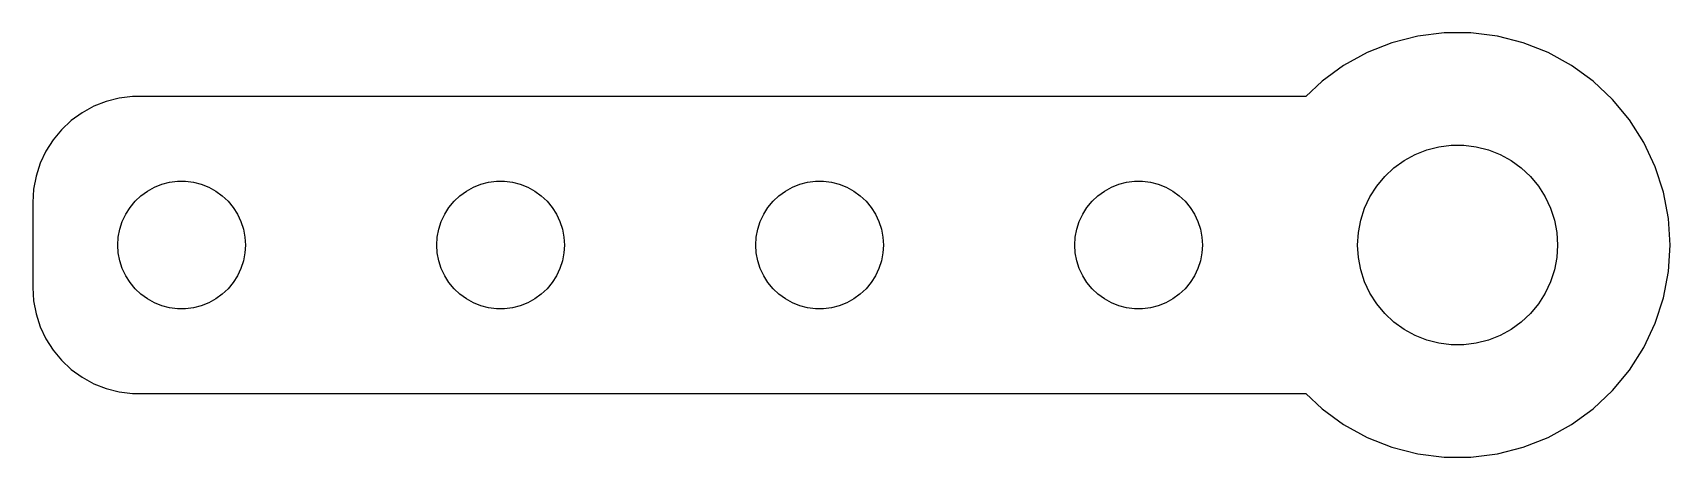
# Model space of a CAD drawing. Header units: metres. Extents: x -37 to 40, y 14 to 34.
import ezdxf

# ---------------------------------------------------------------- set-up
doc = ezdxf.new("R2010")
doc.units = ezdxf.units.M

msp = doc.modelspace()

# ---------------------------------------------------------------- linework, layer by layer
for p, q in [((29.3721, 33.9803), (28.1262, 33.8229)), ((30.6279, 33.9803), (29.3721, 33.9803)), ((31.8738, 33.8229), (30.6279, 33.9803)), ((26.9098, 33.5106), (25.7422, 33.0483)), ((28.1262, 33.8229), (26.9098, 33.5106)), ((33.0902, 33.5106), (31.8738, 33.8229)), ((34.2578, 33.0483), (33.0902, 33.5106)), ((24.6417, 32.4433), (23.6257, 31.7051)), ((25.7422, 33.0483), (24.6417, 32.4433)), ((35.3583, 32.4433), (34.2578, 33.0483)), ((36.3742, 31.7051), (35.3583, 32.4433)), ((23.6257, 31.7051), (22.8643, 30.9901)), ((37.2897, 30.8455), (36.3742, 31.7051)), ((-32.9369, 30.9114), (-33.5451, 30.7553)), ((-32.3139, 30.9901), (-32.9369, 30.9114)), ((22.8643, 30.9901), (-32.3139, 30.9901)), ((38.0902, 29.8778), (37.2897, 30.8455)), ((-34.6791, 30.2216), (-35.1871, 29.8526)), ((-34.1289, 30.5241), (-34.6791, 30.2216)), ((-33.5451, 30.7553), (-34.1289, 30.5241)), ((-35.6448, 29.4227), (-36.0451, 28.9389)), ((-35.1871, 29.8526), (-35.6448, 29.4227)), ((38.7631, 28.8175), (38.0902, 29.8778)), ((-36.0451, 28.9389), (-36.3815, 28.4088)), ((28.5476, 28.47), (29.1193, 28.6167)), ((29.1193, 28.6167), (29.7049, 28.6907)), ((29.7049, 28.6907), (30.2951, 28.6907)), ((30.2951, 28.6907), (30.8807, 28.6167)), ((30.8807, 28.6167), (31.4524, 28.47)), ((39.2978, 27.6812), (38.7631, 28.8175)), ((-36.6489, 27.8406), (-36.8429, 27.2434)), ((-36.3815, 28.4088), (-36.6489, 27.8406)), ((27.0041, 27.6214), (27.4816, 27.9683)), ((27.4816, 27.9683), (27.9988, 28.2527)), ((27.9988, 28.2527), (28.5476, 28.47)), ((31.4524, 28.47), (32.0012, 28.2527)), ((32.0012, 28.2527), (32.5184, 27.9683)), ((32.5184, 27.9683), (32.9959, 27.6214)), ((-36.8429, 27.2434), (-36.9606, 26.6267)), ((-30.5621, 26.9469), (-30.1884, 26.9941)), ((-30.1884, 26.9941), (-29.8116, 26.9941)), ((-29.8116, 26.9941), (-29.4379, 26.9469)), ((-15.5621, 26.9469), (-15.1884, 26.9941)), ((-15.1884, 26.9941), (-14.8116, 26.9941)), ((-14.8116, 26.9941), (-14.4379, 26.9469)), ((-0.56213, 26.9469), (-0.18837, 26.9941)), ((-0.18837, 26.9941), (0.18837, 26.9941)), ((0.18837, 26.9941), (0.56213, 26.9469)), ((14.4379, 26.9469), (14.8116, 26.9941)), ((14.8116, 26.9941), (15.1884, 26.9941)), ((15.1884, 26.9941), (15.5621, 26.9469)), ((26.1976, 26.7626), (26.5738, 27.2174)), ((26.5738, 27.2174), (27.0041, 27.6214)), ((32.9959, 27.6214), (33.4261, 27.2174)), ((33.4261, 27.2174), (33.8024, 26.7626)), ((39.6858, 26.4869), (39.2978, 27.6812)), ((-36.9606, 26.6267), (-37, 26)), ((-32.1869, 26.0536), (-31.9123, 26.3115)), ((-31.9123, 26.3115), (-31.6075, 26.533)), ((-31.6075, 26.533), (-31.2773, 26.7145)), ((-31.2773, 26.7145), (-30.927, 26.8532)), ((-30.927, 26.8532), (-30.5621, 26.9469)), ((-29.4379, 26.9469), (-29.0729, 26.8532)), ((-29.0729, 26.8532), (-28.7227, 26.7145)), ((-28.7227, 26.7145), (-28.3925, 26.533)), ((-28.3925, 26.533), (-28.0877, 26.3115)), ((-28.0877, 26.3115), (-27.8131, 26.0536)), ((-17.1869, 26.0536), (-16.9123, 26.3115)), ((-16.9123, 26.3115), (-16.6075, 26.533)), ((-16.6075, 26.533), (-16.2773, 26.7145)), ((-16.2773, 26.7145), (-15.927, 26.8532)), ((-15.927, 26.8532), (-15.5621, 26.9469)), ((-14.4379, 26.9469), (-14.0729, 26.8532)), ((-14.0729, 26.8532), (-13.7227, 26.7145)), ((-13.7227, 26.7145), (-13.3925, 26.533)), ((-13.3925, 26.533), (-13.0877, 26.3115)), ((-13.0877, 26.3115), (-12.8131, 26.0536)), ((-2.1869, 26.0536), (-1.91226, 26.3115)), ((-1.91226, 26.3115), (-1.60747, 26.533)), ((-1.60747, 26.533), (-1.27733, 26.7145)), ((-1.27733, 26.7145), (-0.92705, 26.8532)), ((-0.92705, 26.8532), (-0.56213, 26.9469)), ((0.56213, 26.9469), (0.92705, 26.8532)), ((0.92705, 26.8532), (1.27733, 26.7145)), ((1.27733, 26.7145), (1.60747, 26.533)), ((1.60747, 26.533), (1.91226, 26.3115)), ((1.91226, 26.3115), (2.1869, 26.0536)), ((12.8131, 26.0536), (13.0877, 26.3115)), ((13.0877, 26.3115), (13.3925, 26.533)), ((13.3925, 26.533), (13.7227, 26.7145)), ((13.7227, 26.7145), (14.0729, 26.8532)), ((14.0729, 26.8532), (14.4379, 26.9469)), ((15.5621, 26.9469), (15.927, 26.8532)), ((15.927, 26.8532), (16.2773, 26.7145)), ((16.2773, 26.7145), (16.6075, 26.533)), ((16.6075, 26.533), (16.9123, 26.3115)), ((16.9123, 26.3115), (17.1869, 26.0536)), ((25.6301, 25.7302), (25.8813, 26.2642)), ((25.8813, 26.2642), (26.1976, 26.7626)), ((33.8024, 26.7626), (34.1186, 26.2642)), ((34.1186, 26.2642), (34.3699, 25.7302)), ((39.9211, 25.2533), (39.6858, 26.4869)), ((-37, 26), (-37, 22)), ((-32.7893, 25.1044), (-32.6289, 25.4453)), ((-32.6289, 25.4453), (-32.427, 25.7634)), ((-32.427, 25.7634), (-32.1869, 26.0536)), ((-27.8131, 26.0536), (-27.5729, 25.7634)), ((-27.5729, 25.7634), (-27.3711, 25.4453)), ((-27.3711, 25.4453), (-27.2107, 25.1044)), ((-17.7893, 25.1044), (-17.6289, 25.4453)), ((-17.6289, 25.4453), (-17.427, 25.7634)), ((-17.427, 25.7634), (-17.1869, 26.0536)), ((-12.8131, 26.0536), (-12.5729, 25.7634)), ((-12.5729, 25.7634), (-12.3711, 25.4453)), ((-12.3711, 25.4453), (-12.2107, 25.1044)), ((-2.78932, 25.1044), (-2.62891, 25.4453)), ((-2.62891, 25.4453), (-2.42705, 25.7634)), ((-2.42705, 25.7634), (-2.1869, 26.0536)), ((2.1869, 26.0536), (2.42705, 25.7634)), ((2.42705, 25.7634), (2.62891, 25.4453)), ((2.62891, 25.4453), (2.78932, 25.1044)), ((12.2107, 25.1044), (12.3711, 25.4453)), ((12.3711, 25.4453), (12.5729, 25.7634)), ((12.5729, 25.7634), (12.8131, 26.0536)), ((17.1869, 26.0536), (17.427, 25.7634)), ((17.427, 25.7634), (17.6289, 25.4453)), ((17.6289, 25.4453), (17.7893, 25.1044)), ((25.4476, 25.1688), (25.6301, 25.7302)), ((34.3699, 25.7302), (34.5523, 25.1688)), ((-32.9763, 24.376), (-32.9057, 24.7461)), ((-32.9057, 24.7461), (-32.7893, 25.1044)), ((-27.2107, 25.1044), (-27.0942, 24.7461)), ((-27.0942, 24.7461), (-27.0237, 24.376)), ((-17.9763, 24.376), (-17.9057, 24.7461)), ((-17.9057, 24.7461), (-17.7893, 25.1044)), ((-12.2107, 25.1044), (-12.0942, 24.7461)), ((-12.0942, 24.7461), (-12.0237, 24.376)), ((-2.97633, 24.376), (-2.90575, 24.7461)), ((-2.90575, 24.7461), (-2.78932, 25.1044)), ((2.78932, 25.1044), (2.90575, 24.7461)), ((2.90575, 24.7461), (2.97633, 24.376)), ((12.0237, 24.376), (12.0942, 24.7461)), ((12.0942, 24.7461), (12.2107, 25.1044)), ((17.7893, 25.1044), (17.9057, 24.7461)), ((17.9057, 24.7461), (17.9763, 24.376)), ((25.3371, 24.5891), (25.4476, 25.1688)), ((34.5523, 25.1688), (34.6629, 24.5891)), ((40, 24), (39.9211, 25.2533)), ((-33, 24), (-32.9763, 24.376)), ((-32.9763, 23.624), (-33, 24)), ((-27.0237, 24.376), (-27, 24)), ((-27, 24), (-27.0237, 23.624)), ((-18, 24), (-17.9763, 24.376)), ((-17.9763, 23.624), (-18, 24)), ((-12.0237, 24.376), (-12, 24)), ((-12, 24), (-12.0237, 23.624)), ((-3, 24), (-2.97633, 24.376)), ((-2.97633, 23.624), (-3, 24)), ((2.97633, 24.376), (3, 24)), ((3, 24), (2.97633, 23.624)), ((12, 24), (12.0237, 24.376)), ((12.0237, 23.624), (12, 24)), ((17.9763, 24.376), (18, 24)), ((18, 24), (17.9763, 23.624)), ((25.3, 24), (25.3371, 24.5891)), ((25.3371, 23.4109), (25.3, 24)), ((34.6629, 24.5891), (34.7, 24)), ((34.7, 24), (34.6629, 23.4109)), ((39.9211, 22.7467), (40, 24)), ((-32.9057, 23.2539), (-32.9763, 23.624)), ((-32.7893, 22.8956), (-32.9057, 23.2539)), ((-27.0942, 23.2539), (-27.2107, 22.8956)), ((-27.0237, 23.624), (-27.0942, 23.2539)), ((-17.9057, 23.2539), (-17.9763, 23.624)), ((-17.7893, 22.8956), (-17.9057, 23.2539)), ((-12.0942, 23.2539), (-12.2107, 22.8956)), ((-12.0237, 23.624), (-12.0942, 23.2539)), ((-2.90575, 23.2539), (-2.97633, 23.624)), ((-2.78932, 22.8956), (-2.90575, 23.2539)), ((2.90575, 23.2539), (2.78932, 22.8956)), ((2.97633, 23.624), (2.90575, 23.2539)), ((12.0942, 23.2539), (12.0237, 23.624)), ((12.2107, 22.8956), (12.0942, 23.2539)), ((17.9057, 23.2539), (17.7893, 22.8956)), ((17.9763, 23.624), (17.9057, 23.2539)), ((25.4476, 22.8312), (25.3371, 23.4109)), ((34.6629, 23.4109), (34.5523, 22.8312)), ((-32.6289, 22.5547), (-32.7893, 22.8956)), ((-32.427, 22.2366), (-32.6289, 22.5547)), ((-27.3711, 22.5547), (-27.5729, 22.2366)), ((-27.2107, 22.8956), (-27.3711, 22.5547)), ((-17.6289, 22.5547), (-17.7893, 22.8956)), ((-17.427, 22.2366), (-17.6289, 22.5547)), ((-12.3711, 22.5547), (-12.5729, 22.2366)), ((-12.2107, 22.8956), (-12.3711, 22.5547)), ((-2.62891, 22.5547), (-2.78932, 22.8956)), ((-2.42705, 22.2366), (-2.62891, 22.5547)), ((2.62891, 22.5547), (2.42705, 22.2366)), ((2.78932, 22.8956), (2.62891, 22.5547)), ((12.3711, 22.5547), (12.2107, 22.8956)), ((12.5729, 22.2366), (12.3711, 22.5547)), ((17.6289, 22.5547), (17.427, 22.2366)), ((17.7893, 22.8956), (17.6289, 22.5547)), ((25.6301, 22.2698), (25.4476, 22.8312)), ((34.5523, 22.8312), (34.3699, 22.2698)), ((39.6858, 21.5131), (39.9211, 22.7467)), ((-37, 22), (-36.9606, 21.3733)), ((-32.1869, 21.9464), (-32.427, 22.2366)), ((-31.9123, 21.6885), (-32.1869, 21.9464)), ((-31.6075, 21.467), (-31.9123, 21.6885)), ((-28.0877, 21.6885), (-28.3925, 21.467)), ((-27.8131, 21.9464), (-28.0877, 21.6885)), ((-27.5729, 22.2366), (-27.8131, 21.9464)), ((-17.1869, 21.9464), (-17.427, 22.2366)), ((-16.9123, 21.6885), (-17.1869, 21.9464)), ((-16.6075, 21.467), (-16.9123, 21.6885)), ((-13.0877, 21.6885), (-13.3925, 21.467)), ((-12.8131, 21.9464), (-13.0877, 21.6885)), ((-12.5729, 22.2366), (-12.8131, 21.9464)), ((-2.1869, 21.9464), (-2.42705, 22.2366)), ((-1.91226, 21.6885), (-2.1869, 21.9464)), ((-1.60747, 21.467), (-1.91226, 21.6885)), ((1.91226, 21.6885), (1.60747, 21.467)), ((2.1869, 21.9464), (1.91226, 21.6885)), ((2.42705, 22.2366), (2.1869, 21.9464)), ((12.8131, 21.9464), (12.5729, 22.2366)), ((13.0877, 21.6885), (12.8131, 21.9464)), ((13.3925, 21.467), (13.0877, 21.6885)), ((16.9123, 21.6885), (16.6075, 21.467)), ((17.1869, 21.9464), (16.9123, 21.6885)), ((17.427, 22.2366), (17.1869, 21.9464)), ((25.8813, 21.7358), (25.6301, 22.2698)), ((26.1976, 21.2374), (25.8813, 21.7358)), ((34.1186, 21.7358), (33.8024, 21.2374)), ((34.3699, 22.2698), (34.1186, 21.7358)), ((-36.9606, 21.3733), (-36.8429, 20.7566)), ((-31.2773, 21.2855), (-31.6075, 21.467)), ((-30.927, 21.1468), (-31.2773, 21.2855)), ((-30.5621, 21.0531), (-30.927, 21.1468)), ((-30.1884, 21.0059), (-30.5621, 21.0531)), ((-29.8116, 21.0059), (-30.1884, 21.0059)), ((-29.4379, 21.0531), (-29.8116, 21.0059)), ((-29.0729, 21.1468), (-29.4379, 21.0531)), ((-28.7227, 21.2855), (-29.0729, 21.1468)), ((-28.3925, 21.467), (-28.7227, 21.2855)), ((-16.2773, 21.2855), (-16.6075, 21.467)), ((-15.927, 21.1468), (-16.2773, 21.2855)), ((-15.5621, 21.0531), (-15.927, 21.1468)), ((-15.1884, 21.0059), (-15.5621, 21.0531)), ((-14.8116, 21.0059), (-15.1884, 21.0059)), ((-14.4379, 21.0531), (-14.8116, 21.0059)), ((-14.0729, 21.1468), (-14.4379, 21.0531)), ((-13.7227, 21.2855), (-14.0729, 21.1468)), ((-13.3925, 21.467), (-13.7227, 21.2855)), ((-1.27733, 21.2855), (-1.60747, 21.467)), ((-0.92705, 21.1468), (-1.27733, 21.2855)), ((-0.56213, 21.0531), (-0.92705, 21.1468)), ((-0.18837, 21.0059), (-0.56213, 21.0531)), ((0.18837, 21.0059), (-0.18837, 21.0059)), ((0.56213, 21.0531), (0.18837, 21.0059)), ((0.92705, 21.1468), (0.56213, 21.0531)), ((1.27733, 21.2855), (0.92705, 21.1468)), ((1.60747, 21.467), (1.27733, 21.2855)), ((13.7227, 21.2855), (13.3925, 21.467)), ((14.0729, 21.1468), (13.7227, 21.2855)), ((14.4379, 21.0531), (14.0729, 21.1468)), ((14.8116, 21.0059), (14.4379, 21.0531)), ((15.1884, 21.0059), (14.8116, 21.0059)), ((15.5621, 21.0531), (15.1884, 21.0059)), ((15.927, 21.1468), (15.5621, 21.0531)), ((16.2773, 21.2855), (15.927, 21.1468)), ((16.6075, 21.467), (16.2773, 21.2855)), ((26.5738, 20.7826), (26.1976, 21.2374)), ((33.8024, 21.2374), (33.4261, 20.7826)), ((39.2978, 20.3188), (39.6858, 21.5131)), ((-36.8429, 20.7566), (-36.6489, 20.1594)), ((-36.6489, 20.1594), (-36.3815, 19.5912)), ((27.0041, 20.3786), (26.5738, 20.7826)), ((27.4816, 20.0317), (27.0041, 20.3786)), ((27.9988, 19.7473), (27.4816, 20.0317)), ((32.5184, 20.0317), (32.0012, 19.7473)), ((32.9959, 20.3786), (32.5184, 20.0317)), ((33.4261, 20.7826), (32.9959, 20.3786)), ((38.7631, 19.1825), (39.2978, 20.3188)), ((-36.3815, 19.5912), (-36.0451, 19.0611)), ((28.5476, 19.53), (27.9988, 19.7473)), ((29.1193, 19.3833), (28.5476, 19.53)), ((29.7049, 19.3093), (29.1193, 19.3833)), ((30.2951, 19.3093), (29.7049, 19.3093)), ((30.8807, 19.3833), (30.2951, 19.3093)), ((31.4524, 19.53), (30.8807, 19.3833)), ((32.0012, 19.7473), (31.4524, 19.53)), ((-36.0451, 19.0611), (-35.6448, 18.5773)), ((-35.6448, 18.5773), (-35.1871, 18.1474)), ((38.0902, 18.1222), (38.7631, 19.1825)), ((-35.1871, 18.1474), (-34.6791, 17.7784)), ((-34.6791, 17.7784), (-34.1289, 17.4759)), ((37.2897, 17.1545), (38.0902, 18.1222)), ((-34.1289, 17.4759), (-33.5451, 17.2447)), ((-33.5451, 17.2447), (-32.9369, 17.0886)), ((-32.9369, 17.0886), (-32.3139, 17.0099)), ((-32.3139, 17.0099), (22.8643, 17.0099)), ((22.8643, 17.0099), (23.6257, 16.2949)), ((36.3742, 16.2949), (37.2897, 17.1545)), ((23.6257, 16.2949), (24.6417, 15.5567)), ((35.3583, 15.5567), (36.3742, 16.2949)), ((24.6417, 15.5567), (25.7422, 14.9517)), ((34.2578, 14.9517), (35.3583, 15.5567)), ((25.7422, 14.9517), (26.9098, 14.4894)), ((33.0902, 14.4894), (34.2578, 14.9517)), ((26.9098, 14.4894), (28.1262, 14.1771)), ((28.1262, 14.1771), (29.3721, 14.0197)), ((29.3721, 14.0197), (30.6279, 14.0197)), ((30.6279, 14.0197), (31.8738, 14.1771)), ((31.8738, 14.1771), (33.0902, 14.4894))]:
    msp.add_line(p, q)

doc.saveas('drawing.dxf')
